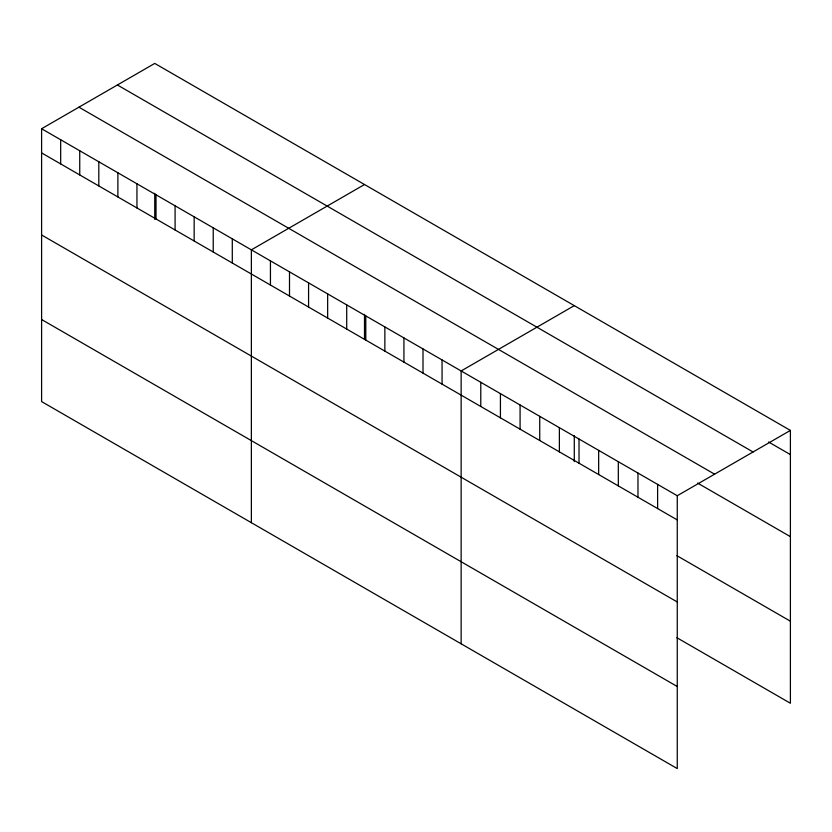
<?xml version="1.0" encoding="UTF-8"?>
<svg xmlns="http://www.w3.org/2000/svg" width="832" height="832" viewBox="0 0 832 832"><rect width="100%" height="100%" fill="white"/><g stroke="black" fill="none" stroke-linecap="round" stroke-linejoin="round"><path stroke-width="1.25" d="M41.6 128.742L677.258 495.737L677.258 768.581L41.6 401.586L41.6 128.742L154.742 63.419L790.4 430.414L790.4 703.258L676.884 637.718M364.51 184.527L251.368 249.85L251.368 522.694M574.278 305.635L461.136 370.958L461.136 643.802M677.258 495.737L790.4 430.414M768.57 441.99L790.4 454.594M117.406 84.978L753.064 451.974M78.936 107.182L714.594 474.178M697.622 483.09L790.4 536.65M41.6 152.911L677.258 519.917M676.884 555.662L790.4 621.202M41.6 234.978L677.258 601.973M41.6 319.519L677.258 686.514M657.613 484.39L657.613 508.57M637.967 473.054L637.967 497.224M618.322 461.708L618.322 485.878M598.666 450.362L598.666 474.542M579.02 439.015L579.02 463.195M574.278 435.5L574.278 461.604M559.374 427.679L559.374 451.849M539.729 416.333L539.729 440.513M520.083 404.986L520.083 429.166M500.427 393.64L500.427 417.82M480.782 382.304L480.782 406.474M442.062 359.944L442.062 384.124M422.999 348.941L422.999 373.11M403.926 337.927L403.926 362.107M384.862 326.914L384.862 351.094M365.789 315.91L365.789 340.08M364.51 314.392L364.51 339.258M346.715 304.897L346.715 329.077M327.652 293.894L327.652 318.063M308.578 282.88L308.578 307.05M289.505 271.866L289.505 296.046M270.442 260.863L270.442 285.033M232.294 238.836L232.294 263.016M213.231 227.833L213.231 252.002M194.158 216.819L194.158 240.999M175.084 205.806L175.084 229.986M156.021 194.802L156.021 218.972M154.742 193.284L154.742 219.388M136.947 183.789L136.947 207.969M117.884 172.775L117.884 196.955M98.81 161.772L98.81 185.942M79.737 150.758L79.737 174.938M60.674 139.755L60.674 163.925"/></g></svg>
